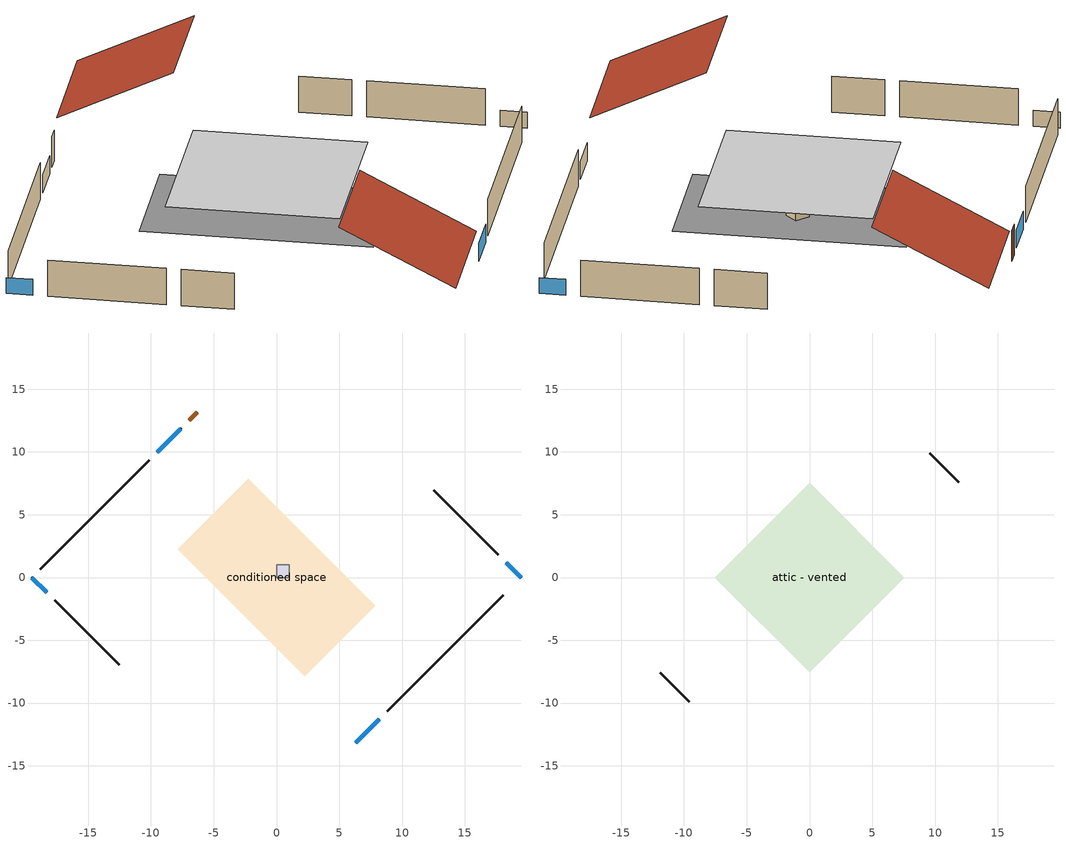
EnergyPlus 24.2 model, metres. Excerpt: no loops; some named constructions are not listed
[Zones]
central ac and furnace airloop ret air zone
 floor adiabatic (AdiabaticConst): 0,0 0,1 1,1 1,0 z0
 wall adiabatic (AdiabaticConst): 0,1 0,0 1,0 1,1 0,1 z0:1
 ceiling adiabatic (AdiabaticConst): 1,0 1,1 0,1 0,0 z1
conditioned space
 floor foundation (Slab1 construction): -7.88,2.26 -2.26,7.88 7.88,-2.26 2.26,-7.88 z0
 wall outside (AdiabaticWallConstruction 1): -6.3,13.17 -6.95,12.52 z0:2.03
 wall outside (AdiabaticWallConstruction): 6.3,-13.17 8.18,-11.3 / -7.61,11.87 -9.48,9.99 z0:1.19; -19.48,0 -18.32,-1.16 / 19.48,0 18.32,1.16 z0:1.07
 wall outside (Wall1 construction): 8.83,-10.64 18.05,-1.42 z0:2.44
 wall outside (Wall2 construction): -17.66,-1.81 -12.54,-6.94 z0:2.44
 wall outside (Wall3 construction): -10.14,9.34 -18.82,0.66 z0:2.44
 wall outside (Wall4 construction): 17.66,1.81 12.54,6.94 z0:2.44
 window (WindowConstruction): 6.3,-13.17 8.18,-11.3 z0:1.19
 window (WindowConstruction 1): -19.47,0 -18.32,-1.16 z0:1.07
 window (WindowConstruction 2): -7.61,11.87 -9.48,9.99 z0:1.19
 window (WindowConstruction 3): 19.47,0 18.32,1.16 z0:1.07
 door (Door): -6.3,13.17 -6.95,12.52 z0:2.03
attic - vented
 floor to conditioned space (Floor1 construction Reversed): -7.55,0 0,7.55 7.55,0 0,-7.55 z2.44
 wall outside (Wall5 construction): -11.88,-7.6 -9.58,-9.89 z0:2.44
 wall outside (Wall6 construction): 11.88,7.6 9.58,9.89 z0:2.44
 roof outside (Roof1 construction): 5.65,-13.83,2.44 0.6,-8.78,6.01 -5.05,-14.42,6.01 0,-19.47,2.44
 roof outside (Roof2 construction): -5.65,13.83,2.44 -0.6,8.78,6.01 5.05,14.42,6.01 0,19.47,2.44
[Material] Roughness=Rough; Thermal Absorptance=0.9
Name | Thickness {m} | Conductivity {W/m-K} | Density {kg/m3} | Specific Heat {J/kg-K} | Solar Absorptance | Visible Absorptance
ceiling loosefill ins | 0.338667 | 0.0480833 | 16.02 | 1046.75 | 0.7 | 0.7
ceiling stud and cavity | 0.1397 | 0.0920385 | 65.682 | 1177.47 | 0.7 | 0.7
gypsum board | 0.0127 | 0.160291 | 801 | 837.4 | 0.6 | 0.6
[Construction]
Floor1 construction: ceiling loosefill ins, ceiling stud and cavity, gypsum board
[EnergyManagementSystem:Subroutine]
central_ac_and_furnace_airloop_0_duct_subroutine: Set AH_MFR = central_ac_and_furnace_airloop_AH_MFR / 1; If AH_MFR > 0; Set AH_Tout = central_ac_and_furnace_airloop_AH_Tout; Set AH_Wout = central_ac_and_furnace_airloop_AH_Wout; Set RA_T = central_ac_and_furnace_airloop_RA_T; Set RA_W = central_ac_and_furnace_airloop_Ra_W; Set Fan_RTF = central_ac_and_furnace_airloop_Fan_RTF; Set DZ_T = central_ac_and_furnace_airloop_0_DZ_T; Set DZ_W = central_ac_and_furnace_airloop_0_DZ_W; Set AH_VFR = central_ac_and_furnace_airloop_AH_VFR / 1; Set h_SA = (@HFnTdbW AH_Tout AH_Wout); Set h_RA = (@HFnTdbW RA_T RA_W); Set h_fg = (@HfgAirFnWTdb AH_Wout AH_Tout); Set h_DZ = (@HFnTdbW DZ_T DZ_W); Set air_cp = 1006.0; Set f_sup = 0.19999999999999998; Set f_ret = 0.1; Set sup_lk_mfr = f_sup * AH_MFR; Set ret_lk_mfr = f_ret * AH_MFR; Set SupTotLkToCond = sup_lk_mfr*(h_RA - h_SA); Set SupLatLkToCond = sup_lk_mfr*h_fg*(RA_W-AH_Wout); Set SupSensLkToCond = SupTotLkToCond-SupLatLkToCond; Set supply_ua = 25.201; Set eTm = 0-((Fan_RTF/(AH_MFR*air_cp))*supply_ua); Set t_sup = DZ_T+((AH_Tout-DZ_T)*(@Exp eTm)); Set SupCondToCond = AH_MFR*air_cp*(t_sup-AH_Tout); Set SupCondToDZ = 0-SupCondToCond; Set return_ua = 3.599; Set eTm = 0-((Fan_RTF/(AH_MFR*air_cp))*return_ua); Set t_ret = DZ_T+((RA_T-DZ_T)*(@Exp eTm)); Set RetCondToRP = AH_MFR*air_cp*(t_ret-RA_T); Set RetCondToDZ = 0-RetCondToRP; Set RetLatLkToRP = 0; Set RetSensLkToRP = ret_lk_mfr*air_cp*(DZ_T-RA_T); Set SupTotLkToDZ = sup_lk_mfr*(h_SA-h_DZ); Set SupLatLkToDZ = sup_lk_mfr*h_fg*(AH_Wout-DZ_W); Set SupSensLkToDZ = SupTotLkToDZ-SupLatLkToDZ; Set FracOutsideToCond = 1.0; Set FracOutsideToDZ = 0.0; Set FracCondToOutside = 0.0; Set FracDZToOutside = 1.0; Set FracDZToCond = 0.0; Set FracCondToDZ = 0.0; Set lk_imbal_vfr = @ABS(f_sup - f_ret) * AH_VFR; Set ImbalLkCondToDZ = lk_imbal_vfr * FracCondToDZ; Set ImbalLkDZToCond = lk_imbal_vfr * FracDZToCond; Set ImbalLkOutsideToCond = lk_imbal_vfr * FracOutsideToCond; Set ImbalLkOutsideToDZ = lk_imbal_vfr * FracOutsideToDZ; Set ImbalLkCondToOutside = lk_imbal_vfr * FracCondToOutside; Set ImbalLkDZToOutside = lk_imbal_vfr * FracDZToOutside; Else; Set SupLatLkToCond = 0; Set SupSensLkToCond = 0; Set SupCondToCond = 0; Set RetCondToRP = 0; Set RetLatLkToRP = 0; Set RetSensLkToRP = 0; Set RetCondToDZ = 0; Set SupCondToDZ = 0; Set SupLatLkToDZ = 0; Set SupSensLkToDZ = 0; Set ImbalLkCondToDZ = 0; Set ImbalLkDZToCond = 0; Set ImbalLkOutsideToCond = 0; Set ImbalLkOutsideToDZ = 0; Set ImbalLkCondToOutside = 0; Set ImbalLkDZToOutside = 0; EndIf; Set central_ac_and_furnace_airloop_0_SupLatLkToCond = SupLatLkToCond; Set central_ac_and_furnace_airloop_0_SupSensLkToCond = SupSensLkToCond; Set central_ac_and_furnace_airloop_0_SupCondToLv = SupCondToCond; Set central_ac_and_furnace_airloop_0_RetCondToRP = RetCondToRP; Set central_ac_and_furnace_airloop_0_RetLatLkToRP = RetLatLkToRP; Set central_ac_and_furnace_airloop_0_RetSensLkToRP = RetSensLkToRP; Set central_ac_and_furnace_airloop_0_RetCondToDZ = RetCondToDZ; Set central_ac_and_furnace_airloop_0_SupCondToDZ = SupCondToDZ; Set central_ac_and_furnace_airloop_0_SupLatLkToDZ = SupLatLkToDZ; Set central_ac_and_furnace_airloop_0_SupSensLkToDZ = SupSensLkToDZ; Set central_ac_and_furnace_airloop_0_ZoneMixCondToDZ = ImbalLkCondToDZ; Set central_ac_and_furnace_airloop_0_ZoneMixDZToCond = ImbalLkDZToCond; Set central_ac_and_furnace_airloop_0_DuctImbalLkSupFanEquivCond = ImbalLkCondToOutside; Set central_ac_and_furnace_airloop_0_DuctImbalLkExhFanEquivCond = ImbalLkOutsideToCond; Set central_ac_and_furnace_airloop_0_DuctImbalLkSupFanEquivDZ = ImbalLkDZToOutside; Set central_ac_and_furnace_airloop_0_DuctImbalLkExhFanEquivDZ = ImbalLkOutsideToDZ
[EnergyManagementSystem:OutputVariable]
Name | EMS Variable | Type of Data in Variable | Update Frequency | EMS Program or Subroutine | Units
central ac and furnace supply fan disaggregate htg primary | central_ac_and_furnace_supply_fan_primary_htg | Summed | SystemTimestep | central_ac_and_furnace_supply_fan_disaggregate_program_1 | J
loads_htg_tot_peakload_outvar; loads_htg_tot_annual_outvar; loads_htg_tot_timeseries_outvar | loads_htg_tot | Summed | ZoneTimestep | total_loads_program | J
loads_clg_tot_peakload_outvar; loads_clg_tot_annual_outvar; loads_clg_tot_timeseries_outvar | loads_clg_tot | Summed | ZoneTimestep | total_loads_program | J
htg_unmet_hours_annual_outvar; htg_unmet_hours_timeseries_outvar | htg_unmet_hours | Summed | ZoneTimestep | unmet_hours_program | hr
clg_unmet_hours_annual_outvar; clg_unmet_hours_timeseries_outvar | clg_unmet_hours | Summed | ZoneTimestep | unmet_hours_program | hr
loads_htg_roofs_annual_outvar; loads_htg_roofs_timeseries_outvar | loads_htg_roofs | Summed | ZoneTimestep | component_loads_program | J
loads_htg_ceilings_annual_outvar; loads_htg_ceilings_timeseries_outvar | loads_htg_ceilings | Summed | ZoneTimestep | component_loads_program | J
loads_htg_walls_annual_outvar; loads_htg_walls_timeseries_outvar | loads_htg_walls | Summed | ZoneTimestep | component_loads_program | J
loads_htg_rim_joists_annual_outvar; loads_htg_rim_joists_timeseries_outvar | loads_htg_rim_joists | Summed | ZoneTimestep | component_loads_program | J
loads_htg_foundation_walls_annual_outvar; loads_htg_foundation_walls_timeseries_outvar | loads_htg_foundation_walls | Summed | ZoneTimestep | component_loads_program | J
loads_htg_doors_annual_outvar; loads_htg_doors_timeseries_outvar | loads_htg_doors | Summed | ZoneTimestep | component_loads_program | J
loads_htg_windows_conduction_annual_outvar; loads_htg_windows_conduction_timeseries_outvar | loads_htg_windows_conduction | Summed | ZoneTimestep | component_loads_program | J
loads_htg_windows_solar_annual_outvar; loads_htg_windows_solar_timeseries_outvar | loads_htg_windows_solar | Summed | ZoneTimestep | component_loads_program | J
loads_htg_skylights_conduction_annual_outvar; loads_htg_skylights_conduction_timeseries_outvar | loads_htg_skylights_conduction | Summed | ZoneTimestep | component_loads_program | J
loads_htg_skylights_solar_annual_outvar; loads_htg_skylights_solar_timeseries_outvar | loads_htg_skylights_solar | Summed | ZoneTimestep | component_loads_program | J
loads_htg_floors_annual_outvar; loads_htg_floors_timeseries_outvar | loads_htg_floors | Summed | ZoneTimestep | component_loads_program | J
loads_htg_slabs_annual_outvar; loads_htg_slabs_timeseries_outvar | loads_htg_slabs | Summed | ZoneTimestep | component_loads_program | J
loads_htg_internal_mass_annual_outvar; loads_htg_internal_mass_timeseries_outvar | loads_htg_internal_mass | Summed | ZoneTimestep | component_loads_program | J
loads_htg_infil_annual_outvar; loads_htg_infil_timeseries_outvar | loads_htg_infil | Summed | ZoneTimestep | component_loads_program | J
loads_htg_natvent_annual_outvar; loads_htg_natvent_timeseries_outvar | loads_htg_natvent | Summed | ZoneTimestep | component_loads_program | J
loads_htg_mechvent_annual_outvar; loads_htg_mechvent_timeseries_outvar | loads_htg_mechvent | Summed | ZoneTimestep | component_loads_program | J
loads_htg_whf_annual_outvar; loads_htg_whf_timeseries_outvar | loads_htg_whf | Summed | ZoneTimestep | component_loads_program | J
loads_htg_ducts_annual_outvar; loads_htg_ducts_timeseries_outvar | loads_htg_ducts | Summed | ZoneTimestep | component_loads_program | J
loads_htg_intgains_annual_outvar; loads_htg_intgains_timeseries_outvar | loads_htg_intgains | Summed | ZoneTimestep | component_loads_program | J
loads_htg_lighting_annual_outvar; loads_htg_lighting_timeseries_outvar | loads_htg_lighting | Summed | ZoneTimestep | component_loads_program | J
loads_clg_roofs_annual_outvar; loads_clg_roofs_timeseries_outvar | loads_clg_roofs | Summed | ZoneTimestep | component_loads_program | J
loads_clg_ceilings_annual_outvar; loads_clg_ceilings_timeseries_outvar | loads_clg_ceilings | Summed | ZoneTimestep | component_loads_program | J
loads_clg_walls_annual_outvar; loads_clg_walls_timeseries_outvar | loads_clg_walls | Summed | ZoneTimestep | component_loads_program | J
loads_clg_rim_joists_annual_outvar; loads_clg_rim_joists_timeseries_outvar | loads_clg_rim_joists | Summed | ZoneTimestep | component_loads_program | J
loads_clg_foundation_walls_annual_outvar; loads_clg_foundation_walls_timeseries_outvar | loads_clg_foundation_walls | Summed | ZoneTimestep | component_loads_program | J
loads_clg_doors_annual_outvar; loads_clg_doors_timeseries_outvar | loads_clg_doors | Summed | ZoneTimestep | component_loads_program | J
loads_clg_windows_conduction_annual_outvar; loads_clg_windows_conduction_timeseries_outvar | loads_clg_windows_conduction | Summed | ZoneTimestep | component_loads_program | J
loads_clg_windows_solar_annual_outvar; loads_clg_windows_solar_timeseries_outvar | loads_clg_windows_solar | Summed | ZoneTimestep | component_loads_program | J
loads_clg_skylights_conduction_annual_outvar; loads_clg_skylights_conduction_timeseries_outvar | loads_clg_skylights_conduction | Summed | ZoneTimestep | component_loads_program | J
loads_clg_skylights_solar_annual_outvar; loads_clg_skylights_solar_timeseries_outvar | loads_clg_skylights_solar | Summed | ZoneTimestep | component_loads_program | J
loads_clg_floors_annual_outvar; loads_clg_floors_timeseries_outvar | loads_clg_floors | Summed | ZoneTimestep | component_loads_program | J
loads_clg_slabs_annual_outvar; loads_clg_slabs_timeseries_outvar | loads_clg_slabs | Summed | ZoneTimestep | component_loads_program | J
loads_clg_internal_mass_annual_outvar; loads_clg_internal_mass_timeseries_outvar | loads_clg_internal_mass | Summed | ZoneTimestep | component_loads_program | J
loads_clg_infil_annual_outvar; loads_clg_infil_timeseries_outvar | loads_clg_infil | Summed | ZoneTimestep | component_loads_program | J
loads_clg_natvent_annual_outvar; loads_clg_natvent_timeseries_outvar | loads_clg_natvent | Summed | ZoneTimestep | component_loads_program | J
loads_clg_mechvent_annual_outvar; loads_clg_mechvent_timeseries_outvar | loads_clg_mechvent | Summed | ZoneTimestep | component_loads_program | J
loads_clg_whf_annual_outvar; loads_clg_whf_timeseries_outvar | loads_clg_whf | Summed | ZoneTimestep | component_loads_program | J
loads_clg_ducts_annual_outvar; loads_clg_ducts_timeseries_outvar | loads_clg_ducts | Summed | ZoneTimestep | component_loads_program | J
loads_clg_intgains_annual_outvar; loads_clg_intgains_timeseries_outvar | loads_clg_intgains | Summed | ZoneTimestep | component_loads_program | J
loads_clg_lighting_annual_outvar; loads_clg_lighting_timeseries_outvar | loads_clg_lighting | Summed | ZoneTimestep | component_loads_program | J
total_infil_flow_rate_timeseries_outvar | total_infil_flow_rate | Averaged | ZoneTimestep | total_airflows_program | m^3/s
total_mechvent_flow_rate_timeseries_outvar | total_mechvent_flow_rate | Averaged | ZoneTimestep | total_airflows_program | m^3/s
total_natvent_flow_rate_timeseries_outvar | total_natvent_flow_rate | Averaged | ZoneTimestep | total_airflows_program | m^3/s
total_whf_flow_rate_timeseries_outvar | total_whf_flow_rate | Averaged | ZoneTimestep | total_airflows_program | m^3/s
[Schedule:Day:Interval]
cooling season schedule day; cooling season schedule day 2; cooling season schedule default day; natural vent schedule default day: No, 24:00, 0
cooling season schedule day 1; natural vent schedule day: No, 24:00, 1
[Schedule:Week:Daily]
cooling season schedule Week Rule - Jan1-May26: cooling season schedule day, cooling season schedule day, cooling season schedule day, cooling season schedule day, cooling season schedule day, cooling season schedule day, cooling season schedule day, cooling season schedule default day, cooling season schedule default day, cooling season schedule default day, cooling season schedule default day, cooling season schedule default day
cooling season schedule Week Rule - May27-Jun2: cooling season schedule day, cooling season schedule day, cooling season schedule day, cooling season schedule day, cooling season schedule day, cooling season schedule day 1, cooling season schedule day 1, cooling season schedule default day, cooling season schedule default day, cooling season schedule default day, cooling season schedule default day, cooling season schedule default day
cooling season schedule Week Rule - Jun3-Sep29: cooling season schedule day 1, cooling season schedule day 1, cooling season schedule day 1, cooling season schedule day 1, cooling season schedule day 1, cooling season schedule day 1, cooling season schedule day 1, cooling season schedule default day, cooling season schedule default day, cooling season schedule default day, cooling season schedule default day, cooling season schedule default day
cooling season schedule Week Rule - Sep30-Oct6: cooling season schedule day 1, cooling season schedule day 2, cooling season schedule day 2, cooling season schedule day 2, cooling season schedule day 2, cooling season schedule day 2, cooling season schedule day 2, cooling season schedule default day, cooling season schedule default day, cooling season schedule default day, cooling season schedule default day, cooling season schedule default day
cooling season schedule Week Rule - Oct7-Dec31: cooling season schedule day 2, cooling season schedule day 2, cooling season schedule day 2, cooling season schedule day 2, cooling season schedule day 2, cooling season schedule day 2, cooling season schedule day 2, cooling season schedule default day, cooling season schedule default day, cooling season schedule default day, cooling season schedule default day, cooling season schedule default day
natural vent schedule Week Rule - Jan1-Jan6: natural vent schedule day, natural vent schedule day, natural vent schedule default day, natural vent schedule day, natural vent schedule default day, natural vent schedule day, natural vent schedule default day, natural vent schedule default day, natural vent schedule default day, natural vent schedule default day, natural vent schedule default day, natural vent schedule default day
natural vent schedule Week Rule - Jan7-Dec31: natural vent schedule default day, natural vent schedule day, natural vent schedule default day, natural vent schedule day, natural vent schedule default day, natural vent schedule day, natural vent schedule default day, natural vent schedule default day, natural vent schedule default day, natural vent schedule default day, natural vent schedule default day, natural vent schedule default day
[Schedule:Year]
cooling season schedule: cooling season schedule Week Rule - Jan1-May26, 1, 1, 5, 26, cooling season schedule Week Rule - May27-Jun2, 5, 27, 6, 2, cooling season schedule Week Rule - Jun3-Sep29, 6, 3, 9, 29, cooling season schedule Week Rule - Sep30-Oct6, 9, 30, 10, 6, cooling season schedule Week Rule - Oct7-Dec31, 10, 7, 12, 31
natural vent schedule: natural vent schedule Week Rule - Jan1-Jan6, 1, 1, 1, 6, natural vent schedule Week Rule - Jan7-Dec31, 1, 7, 12, 31
[Schedule:File]
hot_water_dishwasher: File=in.schedules.csv; Column Number=6; Rows to Skip at Top=1; Number of Hours of Data=8760; Column Separator=Comma; Interpolate to Timestep=Yes; Minutes per Item=15; Adjust Schedule for Daylight Savings=Yes
